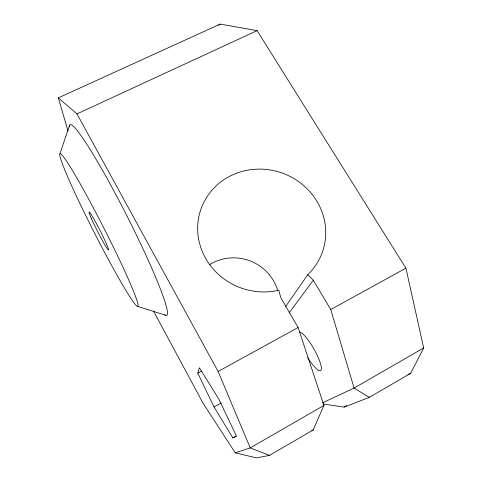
<?xml version="1.0" encoding="UTF-8"?>
<svg xmlns="http://www.w3.org/2000/svg" width="482" height="482" viewBox="0 0 482 482"><rect width="100%" height="100%" fill="white"/><g stroke="black" fill="none" stroke-linecap="round" stroke-linejoin="round"><path stroke-width="0.72" d="M197.813 373.176L199.355 367.754L219.021 399.47L236.379 435.957L232.89 437.963L214.026 406.977L197.813 373.176L201.765 371.013M59.937 153.746L69.727 124.838A106.877 9.459 63.1 0 1 129.26 220.497A106.877 9.459 63.1 0 1 164.838 314.806M153.475 311.029L203.036 403.157L235.24 452.833L256.502 457.9L269.426 455.412L313.149 430.004L323.928 405.428L298.099 327.495L280.837 297.774L278.771 290.26A64.419 61.033 19.8 0 1 197.843 223.75A64.419 61.033 19.8 0 1 287.929 175.388A64.419 61.033 19.8 0 1 307.751 274.704L313.33 280.253L330.736 309.534L354.083 388.058L369.254 397.397L410.61 373.363L423.678 347.974L405.922 268.179L257.087 30.661L220.22 24.1L58.322 97.876L68.046 131.026M285.591 306.636L307.751 274.704M289.11 312.866L313.33 280.253M218.388 25.359L220.22 24.1M322.958 403.982L344.124 407.103L346.727 405.591M323.928 405.428L250.224 447.886L235.24 452.833M423.678 347.974L354.083 388.058L322.807 402.705M232.89 437.963L236.156 436.102M214.026 406.977L221.25 402.94M269.426 455.412L250.224 447.886L218.135 371.483L298.099 327.495M330.736 309.534L405.922 268.179M58.322 97.876L76.975 113.903L257.087 30.661M407.88 374.508L410.61 373.363M344.124 407.103L369.254 397.397M311.74 430.444L313.149 430.004M137.436 306.359A85.669 5.29 63 0 0 85.73 193.722A85.669 5.29 63 0 0 73.553 189.962A85.669 5.29 63 0 0 137.436 306.359L165.742 315.252M76.975 113.903L218.135 371.483M299.78 332.056A22.13 4.88 60.5 0 1 314.589 350.167A22.13 4.88 60.5 0 1 320.885 370.459A22.13 4.88 60.5 0 1 307.703 357.59M69.342 126.814A106.877 9.459 63.1 0 1 69.504 125.32M209.531 264.702A45.41 44.278 23.8 0 1 277.62 290.098M91.237 218.189A21.304 1.307 63 0 0 107.884 249.483A21.304 1.307 63 0 0 97.201 225.052A21.304 1.307 63 0 0 91.237 218.189"/></g></svg>
